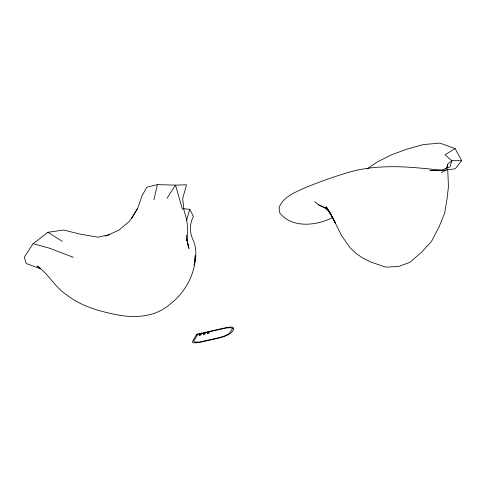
<?xml version="1.0" encoding="UTF-8"?>
<svg xmlns="http://www.w3.org/2000/svg" width="486" height="486" viewBox="0 0 486 486"><rect width="100%" height="100%" fill="white"/><g stroke="black" fill="none" stroke-linecap="round" stroke-linejoin="round"><path stroke-width="0.73" d="M186.66 238.091L186.618 240.309L187.73 229.835L186.806 220.213L184.048 210.414L182.669 198.598L186.496 184.759L175.507 185.136L157.391 184.613L146.827 187.244L142.125 195.536L137.696 208.294L131.712 218.475M447.478 167.785L447.594 164.365L451.913 160.702L461.7 160.653L455.127 148.595L439.903 143.103L423.312 144.591L407.08 149.056L391.558 154.809L377.185 161.996L367.045 168.976M194.181 264.639L194.357 263.145M194.619 260.909L195.238 255.679C195.275 275.137 184.261 293.726 168.879 305.117C155.089 316.781 135.643 318.178 118.529 315.074C100.408 311.611 81.478 306.532 66.77 294.929C54.875 287.408 48.752 273.904 37.082 266.042L39.828 267.962M194.145 265.411C196.447 257.507 196.532 249.093 193.75 241.293C189.576 233.566 189.145 224.313 193.428 216.531L189.783 209.284L183.295 208.731M153.959 199.691L157.391 184.613M446.537 168.393L447.594 164.365L447.679 168.101M186.442 220.741L189.783 209.284M137.696 208.294L129.398 221.349L118.815 230.182L105.529 236.202M167.008 198.264L175.507 185.136L182.481 209.478M109.38 234.726L97.941 237.18L79.971 234.1L63.709 230.048L47.938 232.296L33.115 243.656L24.3 257.185L26.22 263.534L40.781 268.855M461.7 160.653L455.273 168.776L442.618 170.41L429.958 170.708L441.738 170.07L450.024 166.838L451.913 160.702L445 154.815L455.127 148.595M441.513 172.688L446.251 169.863M332.953 217.345C317.206 225.723 291.989 228.693 279.778 212.917L279.055 207.85C282.937 196.593 295.512 192.347 305.311 187.614C318.494 182.268 331.895 177.463 345.497 173.295C377.051 163.205 410.348 166.777 442.618 170.41M33.115 243.656L49.396 248.182L73.362 257.319M314.752 201.726L318.634 204.855L323.415 206.993M318.634 204.855L327.096 209.156M47.938 232.296L62.232 241.293M325.93 208.032L324.678 207.188L331.239 214.429M330.571 213.409L326.319 206.805L332.497 217.327L335.431 223.147L329.265 211.799L332.497 217.327L341.622 235.704L346.129 242.156L350.169 247.787L356.572 253.832L362.295 257.689L370.666 262.015L385.793 267.166L398.702 266.437L409.68 262.434L420.967 252.86L431.568 241.256L438.937 227.217L444.702 213.05L447.005 199.017L448.469 186.606L447.709 169.596M187.256 242.866L188.264 244.616M187.803 245.114L189.024 248.534L186.831 239.112M186.831 239.726L187.055 241.105M187.389 243.176L187.614 244.555L186.873 235.121M232.387 328.767L229.635 333.135A9.368 2.363 -16.9 0 1 228.189 334.18L223.487 336.355L218.882 337.703L199.503 342.023L194.388 342.023L193.799 340.947L197.359 335.225L195.925 335.547L192.292 341.925L193.021 342.563L194.692 342.873L198.92 342.557L219.684 337.916L224.915 336.245A12.265 3.092 -16.9 0 0 227.77 334.969L229.319 334.119A10.814 2.728 -16.9 0 0 230.984 332.916C234.61 329.757 235.005 326.392 229.854 327.127A11.16 2.813 -16.9 0 0 227.15 327.418L196.757 334.216L196.459 334.696L225.644 328.117L229.58 327.679L232.01 328.123A9.416 2.375 -16.9 0 1 232.387 328.767M199.88 334.654L199.382 335.449L200.815 335.121L201.313 334.332L199.88 334.654M203.834 333.761L203.336 334.556L204.77 334.234L205.268 333.439L203.834 333.761M207.789 332.874L207.291 333.663L208.725 333.341L209.223 332.546L207.789 332.874"/></g></svg>
